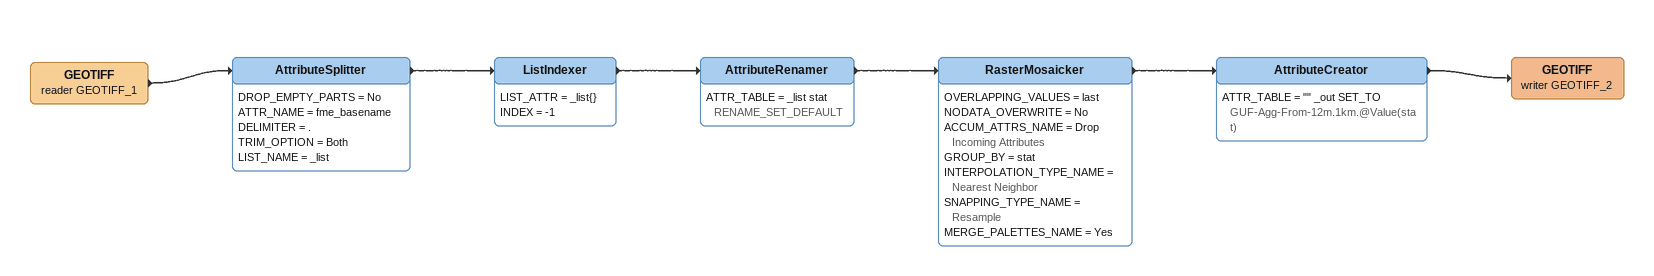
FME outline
GEOTIFF (reader GEOTIFF_1)
    -> AttributeSplitter
AttributeSplitter
    DROP_EMPTY_PARTS = No
    ATTR_NAME = fme_basename
    DELIMITER = .
    TRIM_OPTION = Both
    LIST_NAME = _list
    -> ListIndexer
ListIndexer
    LIST_ATTR = _list{}
    INDEX = -1
    -> AttributeRenamer
AttributeRenamer
    ATTR_TABLE = _list stat RENAME_SET_DEFAULT
    -> RasterMosaicker
RasterMosaicker
    OVERLAPPING_VALUES = last
    NODATA_OVERWRITE = No
    ACCUM_ATTRS_NAME = Drop Incoming Attributes
    GROUP_BY = stat
    INTERPOLATION_TYPE_NAME = Nearest Neighbor
    SNAPPING_TYPE_NAME = Resample
    MERGE_PALETTES_NAME = Yes
    -> AttributeCreator
AttributeCreator
    ATTR_TABLE = "" _out SET_TO GUF-Agg-From-12m.1km.@Value(stat)
    -> GEOTIFF (writer GEOTIFF_2)
GEOTIFF (writer GEOTIFF_2)
